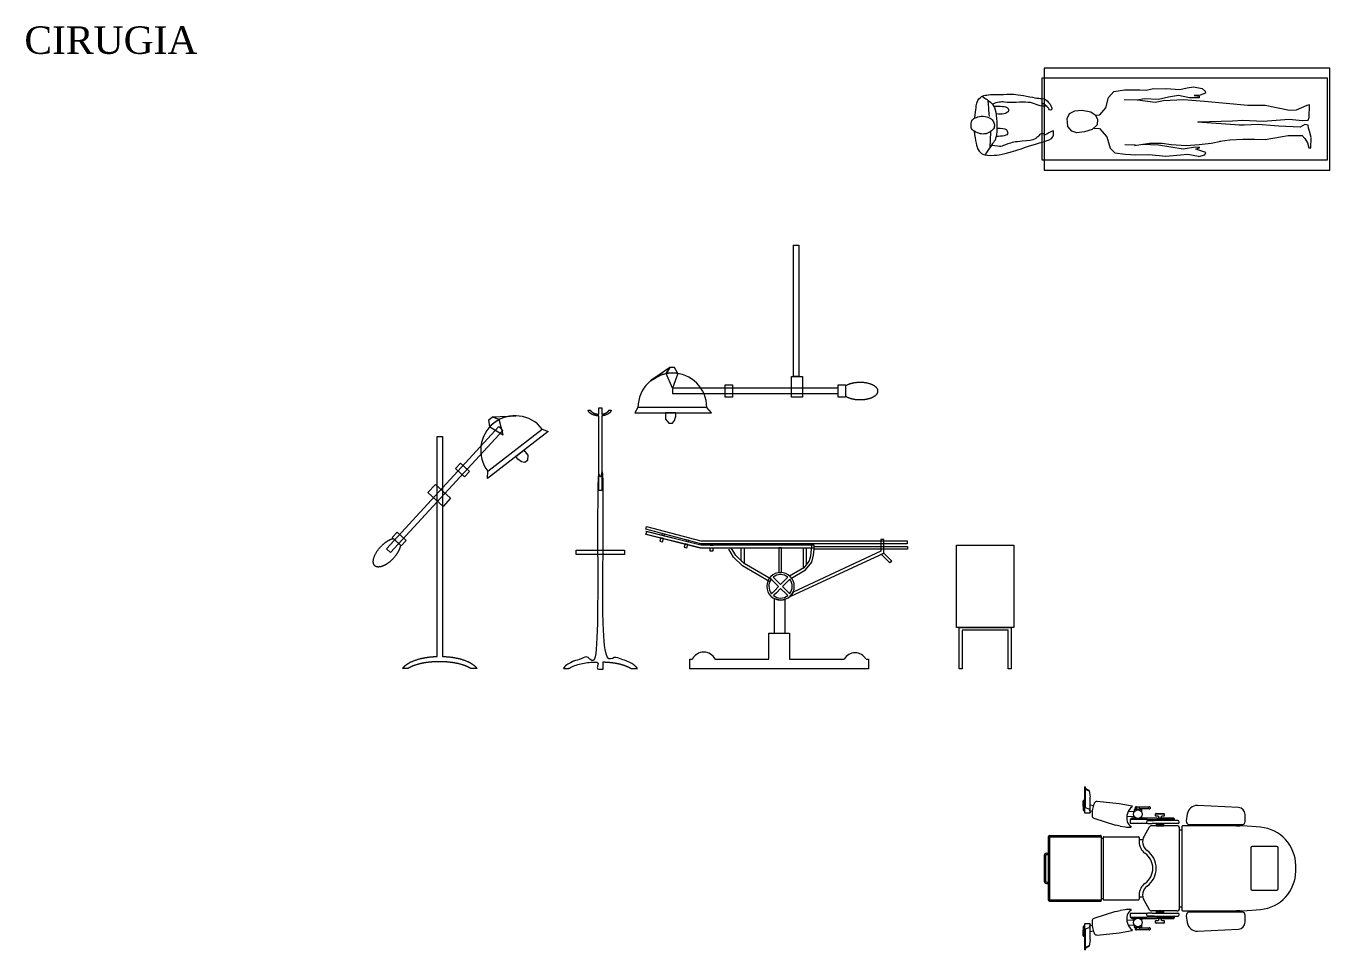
# Model space of a CAD drawing. Header units: metres. Extents: x 250.7 to 272.7, y -162.8 to -110.1.
# Drawn here: x 262.98 to 272.46, y -155.88 to -149.16 of the extents above; entities that cross this region are included whole.
import ezdxf

# ---------------------------------------------------------------- set-up
doc = ezdxf.new("R2010")
doc.units = ezdxf.units.M
doc.header["$MEASUREMENT"] = 0
doc.layers.add('A. muebles', color=152, linetype='Continuous', lineweight=15)

msp = doc.modelspace()

# ---------------------------------------------------------------- linework, layer by layer
at = {"layer": 'A. muebles'}
for p, q in [((271.8072, -149.8803), (271.499, -149.8576)), ((269.9946, -149.9313), (269.9896, -150.0413)), ((271.0481, -150.0253), (270.9711, -150.023)), ((268.5625, -151.0133), (268.5625, -150.7531)), ((268.5625, -150.7531), (268.5995, -150.7531)), ((268.5995, -150.7531), (268.5995, -151.0133)), ((268.5625, -151.7071), (268.5625, -151.0133)), ((268.5995, -151.0133), (268.5995, -151.7071)), ((267.6615, -151.6412), (267.5227, -151.7388)), ((267.5928, -151.6983), (267.6354, -151.6864)), ((267.6354, -151.6864), (267.6615, -151.6412)), ((267.6615, -151.6412), (267.6354, -151.6864)), ((267.6354, -151.6864), (267.6696, -151.6822)), ((267.6811, -151.7922), (267.6354, -151.6864)), ((267.6354, -151.6864), (267.6354, -151.6864)), ((267.6956, -151.6412), (267.6615, -151.6412)), ((267.6696, -151.6822), (267.7012, -151.6822)), ((267.6811, -151.6822), (267.6811, -151.6822)), ((267.7211, -151.6854), (267.6811, -151.7922)), ((267.7211, -151.6854), (267.6956, -151.6412)), ((267.7012, -151.6822), (267.7211, -151.6854)), ((267.5227, -151.7388), (267.5928, -151.6983)), ((268.0661, -151.7672), (268.1181, -151.7672)), ((268.0661, -151.8572), (268.0661, -151.7672)), ((268.1181, -151.7672), (268.1181, -151.8572)), ((268.5461, -151.7072), (268.6261, -151.7072)), ((268.5461, -151.8572), (268.5461, -151.7072)), ((268.5995, -151.7071), (268.5625, -151.7071)), ((268.6261, -151.7072), (268.6261, -151.8572)), ((268.8871, -151.7672), (268.9391, -151.7672)), ((268.8871, -151.8572), (268.8871, -151.7672)), ((268.9391, -151.7672), (268.9391, -151.8572)), ((268.8871, -151.7922), (267.6811, -151.7922)), ((267.6811, -151.7922), (267.6811, -151.8322)), ((267.6811, -151.8322), (268.8871, -151.8322)), ((268.1181, -151.8572), (268.0661, -151.8572)), ((268.6261, -151.8572), (268.5461, -151.8572)), ((268.8871, -151.8322), (268.8871, -151.7922)), ((268.9391, -151.8572), (268.8871, -151.8572)), ((267.4311, -151.9322), (267.408, -151.9722)), ((267.408, -151.9722), (267.9661, -151.9722)), ((267.9311, -151.9322), (267.4311, -151.9322)), ((267.6311, -151.9722), (267.6311, -152.0172)), ((267.7061, -151.9722), (267.6311, -151.9722)), ((267.7061, -151.9972), (267.7061, -151.9722)), ((267.9661, -151.9722), (267.9311, -151.9322)), ((266.347, -152.0227), (266.3739, -152.0017)), ((266.3541, -152.0732), (266.347, -152.0227)), ((266.3678, -152.0585), (266.3541, -152.0732)), ((266.3927, -152.039), (266.3678, -152.0585)), ((266.3739, -152.0017), (266.5434, -151.9934)), ((266.4223, -152.0214), (266.3739, -152.0017)), ((266.3739, -152.0017), (266.4223, -152.0214)), ((266.3837, -152.0461), (266.3837, -152.0461)), ((266.4223, -152.0214), (266.3927, -152.039)), ((266.4632, -152.0046), (266.4223, -152.0214)), ((266.4512, -152.1329), (266.4223, -152.0214)), ((266.4223, -152.0214), (266.4223, -152.0214)), ((266.5434, -151.9934), (266.4632, -152.0046)), ((267.6311, -152.0172), (267.6561, -152.0472)), ((267.6561, -152.0472), (267.6811, -152.0472)), ((267.6811, -152.0472), (267.6961, -152.0272)), ((267.6961, -152.0272), (267.7061, -151.9972)), ((265.6025, -152.9604), (266.4184, -152.0723)), ((266.4479, -152.0994), (265.632, -152.9875)), ((266.7773, -152.1071), (266.337, -152.45)), ((266.34, -152.3969), (266.7345, -152.0898)), ((266.3541, -152.0732), (266.4512, -152.1329)), ((266.4184, -152.0723), (266.4479, -152.0994)), ((266.7345, -152.0898), (266.7773, -152.1071)), ((266.5421, -152.2903), (266.6013, -152.2442)), ((266.6013, -152.2442), (266.6289, -152.2797)), ((266.1044, -152.3772), (266.1395, -152.3389)), ((266.1395, -152.3389), (266.2058, -152.3998)), ((266.5575, -152.31), (266.5421, -152.2903)), ((266.5838, -152.3275), (266.5575, -152.31)), ((266.6079, -152.3341), (266.5838, -152.3275)), ((266.6276, -152.3187), (266.6079, -152.3341)), ((266.6289, -152.2797), (266.6276, -152.3187)), ((266.1707, -152.4381), (266.1044, -152.3772)), ((266.2058, -152.3998), (266.1707, -152.4381)), ((266.337, -152.45), (266.34, -152.3969)), ((265.9037, -152.5513), (265.9578, -152.4924)), ((265.9578, -152.4924), (266.0683, -152.5939)), ((266.0142, -152.6528), (265.9037, -152.5513)), ((266.0683, -152.5939), (266.0142, -152.6528)), ((267.4887, -152.8188), (267.4939, -152.7995)), ((267.8889, -152.9248), (267.4887, -152.8188)), ((267.4939, -152.7995), (267.8889, -152.9041)), ((265.6437, -152.8787), (265.6788, -152.8404)), ((265.7099, -152.9396), (265.6437, -152.8787)), ((265.6788, -152.8404), (265.7451, -152.9013)), ((265.7451, -152.9013), (265.7099, -152.9396)), ((267.8841, -152.9535), (267.4839, -152.8535)), ((267.8889, -152.9341), (267.4887, -152.8341)), ((267.8889, -152.9341), (267.4887, -152.8341)), ((267.5975, -152.8819), (267.591, -152.9061)), ((267.591, -152.9061), (267.6103, -152.9113)), ((267.6168, -152.8871), (267.5975, -152.8819)), ((267.6103, -152.9113), (267.6168, -152.8871)), ((267.8889, -152.9041), (269.3887, -152.9041)), ((267.8891, -152.9241), (267.8889, -152.9248)), ((269.3887, -152.9241), (267.8891, -152.9241)), ((269.2175, -152.8931), (269.1975, -152.8931)), ((269.1975, -152.8931), (269.1975, -152.9791)), ((269.2175, -152.9919), (269.2175, -152.8931)), ((269.3887, -152.9041), (269.3887, -152.9241)), ((265.632, -152.9875), (265.6025, -152.9604)), ((267.7738, -152.9258), (267.7673, -152.95)), ((267.7673, -152.95), (267.7866, -152.9552)), ((267.7931, -152.931), (267.7738, -152.9258)), ((267.7866, -152.9552), (267.7931, -152.931)), ((267.9555, -152.9541), (267.9755, -152.9541)), ((267.9555, -152.9791), (267.9555, -152.9541)), ((267.9755, -152.9791), (267.9555, -152.9791)), ((267.9755, -152.9541), (267.9755, -152.9791)), ((268.1265, -153.0217), (268.0906, -152.9648)), ((268.1422, -153.0091), (268.1075, -152.9541)), ((268.2022, -153.0691), (268.1422, -153.0091)), ((268.1822, -153.0491), (268.1822, -152.9541)), ((268.1822, -152.9541), (268.2022, -152.9541)), ((268.2022, -152.9541), (268.2022, -153.0691)), ((268.4755, -152.9541), (268.4555, -152.9541)), ((268.4555, -152.9541), (268.4555, -153.1348)), ((268.4755, -153.1344), (268.4755, -152.9541)), ((268.5425, -153.3051), (269.2175, -152.9919)), ((269.1975, -152.9791), (268.5585, -153.2756)), ((268.6342, -153.0563), (268.6342, -152.9541)), ((268.6342, -152.9541), (268.6542, -152.9541)), ((268.6542, -152.9541), (268.6542, -153.0772)), ((268.6846, -153.0139), (268.6766, -153.0492)), ((268.6894, -152.9641), (268.6846, -153.0139)), ((268.6924, -152.9341), (268.6894, -152.9641)), ((268.7125, -152.9341), (268.6924, -152.9341)), ((268.6955, -153.0576), (268.7064, -153.0081)), ((268.7064, -153.0081), (268.7125, -152.9641)), ((268.7125, -152.9641), (268.7125, -152.9341)), ((268.7125, -152.9641), (268.7125, -152.9341)), ((268.7125, -152.9441), (269.3125, -152.9441)), ((268.7125, -152.9641), (268.7125, -152.9441)), ((269.3125, -152.9641), (268.7125, -152.9641)), ((269.1982, -153.0009), (269.2175, -152.9919)), ((269.2616, -153.0643), (269.1982, -153.0009)), ((269.2175, -152.9919), (269.2757, -153.0502)), ((269.3125, -152.9441), (269.3757, -152.9441)), ((269.3757, -152.9641), (269.3125, -152.9641)), ((269.3757, -152.9441), (269.3907, -152.9441)), ((269.3907, -152.9641), (269.3757, -152.9641)), ((269.3907, -152.9441), (269.3907, -152.9641)), ((269.7475, -152.9341), (270.1637, -152.9341)), ((269.7475, -153.5341), (269.7475, -152.9341)), ((270.1637, -152.9341), (270.1637, -153.5341)), ((268.1899, -153.0851), (268.1265, -153.0217)), ((268.2022, -153.0691), (268.1822, -153.0491)), ((268.3895, -153.2004), (268.1899, -153.0851)), ((268.3995, -153.1831), (268.2022, -153.0691)), ((268.6362, -153.0998), (268.5336, -153.1591)), ((268.6342, -153.1009), (268.6342, -153.0563)), ((268.6362, -153.0998), (268.6342, -153.1009)), ((268.6766, -153.0492), (268.6362, -153.0998)), ((268.6542, -153.0772), (268.6362, -153.0998)), ((268.6495, -153.1152), (268.6955, -153.0576)), ((269.2757, -153.0502), (269.2616, -153.0643)), ((268.4538, -153.236), (268.3995, -153.1831)), ((268.3995, -153.1831), (268.3995, -153.1831)), ((268.4133, -153.1686), (268.4679, -153.2219)), ((268.4555, -153.1348), (268.4755, -153.1344)), ((268.4675, -153.1491), (268.4675, -153.1491)), ((268.4679, -153.2219), (268.5214, -153.1684)), ((268.5353, -153.1828), (268.4822, -153.2359)), ((268.5214, -153.1684), (268.5214, -153.1684)), ((268.5475, -153.1741), (268.6495, -153.1152)), ((268.3825, -153.2341), (268.3825, -153.2341)), ((268.4017, -153.2879), (268.4235, -153.2661)), ((268.4193, -153.2988), (268.4162, -153.3019)), ((268.4162, -153.3019), (268.4162, -153.3019)), ((268.4377, -153.2804), (268.4193, -153.2988)), ((268.4235, -153.2661), (268.4236, -153.2662)), ((268.4236, -153.2662), (268.4538, -153.236)), ((268.4681, -153.25), (268.4377, -153.2804)), ((268.5111, -153.2921), (268.4681, -153.25)), ((268.4822, -153.2359), (268.5193, -153.2721)), ((268.52, -153.301), (268.5111, -153.2921)), ((268.5193, -153.2721), (268.5314, -153.2839)), ((268.5314, -153.2839), (268.5312, -153.284)), ((268.5312, -153.284), (268.5341, -153.2869)), ((268.5341, -153.2869), (268.5341, -153.2869)), ((268.5505, -153.2903), (268.5425, -153.3051)), ((268.5585, -153.2756), (268.5505, -153.2903)), ((268.5525, -153.2341), (268.5525, -153.2341)), ((268.5675, -153.2341), (268.5675, -153.2341)), ((268.4455, -153.3301), (268.4218, -153.3261)), ((268.4218, -153.3261), (268.4218, -153.5741)), ((268.4555, -153.3331), (268.4455, -153.3301)), ((268.4675, -153.3341), (268.4555, -153.3331)), ((268.4675, -153.3191), (268.4675, -153.3191)), ((268.4875, -153.3321), (268.4675, -153.3341)), ((268.5018, -153.328), (268.4875, -153.3321)), ((268.5018, -153.5741), (268.5018, -153.328)), ((268.3825, -153.7641), (268.3825, -153.5741)), ((268.3825, -153.5741), (268.5325, -153.5741)), ((268.4218, -153.5741), (268.5018, -153.5741)), ((268.5325, -153.5741), (268.5325, -153.7641)), ((270.1637, -153.5341), (269.7475, -153.5341)), ((269.7673, -153.8341), (269.7673, -153.5341)), ((269.7673, -153.5341), (269.9555, -153.5341)), ((269.9555, -153.5541), (269.7873, -153.5541)), ((269.7873, -153.5541), (269.7873, -153.8341)), ((269.9555, -153.5341), (270.1436, -153.5341)), ((270.1236, -153.5541), (269.9555, -153.5541)), ((270.1236, -153.8341), (270.1236, -153.5541)), ((270.1436, -153.5341), (270.1436, -153.8341)), ((267.8075, -153.8341), (267.8075, -153.7641)), ((267.8075, -153.7641), (267.8267, -153.7641)), ((267.8267, -153.7641), (267.8267, -153.7641)), ((267.9089, -153.7127), (267.9089, -153.7127)), ((267.9911, -153.7641), (268.3825, -153.7641)), ((268.5325, -153.7641), (268.9299, -153.7641)), ((268.9299, -153.7641), (268.9299, -153.7641)), ((269.0094, -153.7177), (269.0094, -153.7177)), ((269.089, -153.7641), (269.1075, -153.7641)), ((269.1075, -153.7641), (269.1075, -153.8341)), ((267.8225, -153.8341), (267.8075, -153.8341)), ((267.9953, -153.8341), (267.8225, -153.8341)), ((268.9215, -153.8341), (267.9953, -153.8341)), ((269.0974, -153.8341), (268.9215, -153.8341)), ((269.1075, -153.8341), (269.0974, -153.8341)), ((269.7873, -153.8341), (269.7673, -153.8341)), ((270.1436, -153.8341), (270.1236, -153.8341)), ((270.6766, -154.692), (270.6766, -154.8831)), ((270.6766, -154.692), (270.6846, -154.692)), ((270.6846, -154.7041), (270.6846, -154.692)), ((270.6846, -154.8465), (270.6846, -154.7041)), ((270.7126, -154.7191), (270.6846, -154.7041)), ((270.6846, -154.7091), (270.7132, -154.7232)), ((270.7126, -154.7191), (270.7196, -154.7677)), ((270.6676, -154.8121), (270.6676, -154.7953)), ((270.6676, -154.8121), (270.6676, -154.8152)), ((270.6676, -154.8361), (270.6676, -154.8152)), ((270.6766, -154.7923), (270.6706, -154.7923)), ((270.6766, -154.8121), (270.6766, -154.7923)), ((270.6766, -154.8121), (270.6766, -154.8165)), ((270.6766, -154.8361), (270.6766, -154.8165)), ((270.7196, -154.8831), (270.7196, -154.7677)), ((270.9303, -154.8173), (270.7691, -154.8003)), ((271.0236, -154.8337), (270.9303, -154.8173)), ((270.6676, -154.8361), (270.6676, -154.8366)), ((270.6676, -154.8366), (270.6676, -154.8415)), ((270.6676, -154.8415), (270.6676, -154.8421)), ((270.6676, -154.8421), (270.6676, -154.8581)), ((270.6676, -154.8581), (270.6676, -154.859)), ((270.6676, -154.859), (270.6676, -154.8631)), ((270.6766, -154.8661), (270.6706, -154.8661)), ((270.6766, -154.8366), (270.6766, -154.8361)), ((270.6766, -154.8391), (270.6766, -154.8366)), ((270.6766, -154.8415), (270.6766, -154.8391)), ((270.6766, -154.8421), (270.6766, -154.8415)), ((270.6766, -154.8421), (270.6766, -154.8497)), ((270.6766, -154.8497), (270.6766, -154.8661)), ((270.6766, -154.8831), (270.7196, -154.8831)), ((270.6768, -154.8381), (270.6768, -154.8382)), ((270.7126, -154.8543), (270.6846, -154.8465)), ((270.7126, -154.8543), (270.7196, -154.8794)), ((270.7196, -154.8243), (270.7426, -154.8284)), ((270.7334, -154.8714), (270.7196, -154.869)), ((270.9856, -154.9083), (270.9862, -154.9084)), ((271.0385, -154.9112), (270.9862, -154.9084)), ((271.0385, -154.8721), (270.9951, -154.8745)), ((271.0241, -154.8366), (271.0239, -154.8366)), ((271.0259, -154.837), (271.0241, -154.8366)), ((271.0249, -154.835), (271.0242, -154.8341)), ((271.0258, -154.8362), (271.0249, -154.835)), ((271.0565, -154.8582), (271.0385, -154.8582)), ((271.0385, -154.8582), (271.0385, -154.8721)), ((271.0419, -154.8719), (271.0385, -154.8721)), ((271.0385, -154.9112), (271.0385, -154.9117)), ((271.0419, -154.9114), (271.0385, -154.9112)), ((271.0385, -154.9117), (271.0421, -154.9117)), ((271.0385, -154.9127), (271.0385, -154.9132)), ((271.0385, -154.9132), (271.0385, -154.9147)), ((271.0385, -154.9132), (271.0434, -154.9132)), ((271.0421, -154.9117), (271.0395, -154.9117)), ((271.0485, -154.8502), (271.0485, -154.8412)), ((271.0515, -154.8382), (271.0535, -154.8382)), ((271.0535, -154.8532), (271.0515, -154.8532)), ((271.0565, -154.8377), (271.0765, -154.8377)), ((271.0565, -154.8577), (271.0565, -154.8377)), ((271.0565, -154.8412), (271.0565, -154.8502)), ((271.0765, -154.8577), (271.0565, -154.8577)), ((271.0565, -154.8577), (271.0565, -154.8582)), ((271.0765, -154.8577), (271.0565, -154.8577)), ((271.0765, -154.8582), (271.0565, -154.8582)), ((271.0614, -154.8577), (271.0614, -154.8582)), ((271.0715, -154.8577), (271.0715, -154.8582)), ((271.0765, -154.8377), (271.0765, -154.8577)), ((271.1465, -154.8407), (271.0765, -154.8407)), ((271.0765, -154.8507), (271.1465, -154.8507)), ((271.0765, -154.8582), (271.0765, -154.8577)), ((271.0945, -154.8582), (271.0765, -154.8582)), ((271.0935, -154.9117), (271.0895, -154.9117)), ((271.0895, -154.9132), (271.0945, -154.9132)), ((271.0908, -154.9117), (271.0945, -154.9117)), ((271.0945, -154.8772), (271.0945, -154.8582)), ((271.0945, -154.9117), (271.0945, -154.9061)), ((271.0945, -154.9147), (271.0945, -154.9127)), ((271.1465, -154.8507), (271.1465, -154.8407)), ((271.1465, -154.8502), (271.1465, -154.8412)), ((271.1495, -154.8382), (271.1515, -154.8382)), ((271.1515, -154.8532), (271.1495, -154.8532)), ((271.1545, -154.8412), (271.1545, -154.8502)), ((271.195, -154.904), (271.195, -154.89)), ((271.195, -154.904), (271.197, -154.906)), ((271.197, -154.888), (271.256, -154.888)), ((271.2135, -154.906), (271.197, -154.906)), ((271.199, -154.886), (271.254, -154.886)), ((271.2135, -154.906), (271.215, -154.906)), ((271.215, -154.906), (271.215, -154.9207)), ((271.238, -154.9207), (271.238, -154.906)), ((271.238, -154.906), (271.2395, -154.906)), ((271.256, -154.906), (271.2395, -154.906)), ((271.258, -154.904), (271.256, -154.906)), ((271.258, -154.89), (271.258, -154.904)), ((271.4248, -154.8906), (271.4177, -154.9405)), ((271.7966, -154.8433), (271.4996, -154.8288)), ((271.8461, -154.9457), (271.8461, -154.8952)), ((270.7466, -154.921), (270.903, -154.9721)), ((270.9374, -154.9782), (270.903, -154.9721)), ((270.9374, -154.9782), (270.973, -154.9845)), ((271.0108, -154.9334), (271.0108, -154.9567)), ((271.1338, -154.9307), (271.0113, -154.9307)), ((271.0118, -154.9577), (271.0718, -154.9577)), ((271.0252, -154.9214), (271.0131, -154.9292)), ((271.0175, -154.9827), (271.0163, -154.9849)), ((271.0542, -154.9207), (271.0279, -154.9207)), ((271.036, -154.9162), (271.036, -154.9207)), ((271.0375, -154.9157), (271.0365, -154.9157)), ((271.0461, -154.9157), (271.0375, -154.9157)), ((271.0718, -154.9577), (271.1323, -154.9577)), ((271.2035, -154.9207), (271.0788, -154.9207)), ((271.0955, -154.9157), (271.0869, -154.9157)), ((271.0955, -154.9157), (271.0965, -154.9157)), ((271.097, -154.9162), (271.097, -154.9207)), ((271.1487, -154.9857), (271.1108, -155.0512)), ((271.1338, -154.9307), (271.1552, -154.9307)), ((271.1387, -154.9377), (271.1855, -154.9377)), ((271.1387, -154.9597), (271.1485, -154.9597)), ((271.1485, -154.9597), (271.1565, -154.9597)), ((271.1552, -154.9307), (271.2265, -154.9307)), ((271.1565, -154.9597), (271.1688, -154.9597)), ((271.3495, -154.9757), (271.166, -154.9757)), ((271.1688, -154.9597), (271.1698, -154.9597)), ((271.1845, -154.9597), (271.1698, -154.9597)), ((271.1845, -154.9597), (271.1855, -154.9597)), ((271.2172, -154.9377), (271.1855, -154.9377)), ((271.2172, -154.9597), (271.1855, -154.9597)), ((271.1985, -154.9597), (271.1985, -154.9642)), ((271.199, -154.9667), (271.199, -154.9757)), ((271.2265, -154.9667), (271.199, -154.9667)), ((271.199, -154.9757), (271.2265, -154.9757)), ((271.2005, -154.9662), (271.2505, -154.9662)), ((271.2025, -154.9662), (271.2525, -154.9662)), ((271.2035, -154.9207), (271.2265, -154.9207)), ((271.215, -154.9207), (271.238, -154.9207)), ((271.2165, -154.9207), (271.2165, -154.921)), ((271.2165, -154.921), (271.2365, -154.921)), ((271.2265, -154.9377), (271.2172, -154.9377)), ((271.2265, -154.9597), (271.2172, -154.9597)), ((271.2742, -154.9207), (271.2265, -154.9207)), ((271.2545, -154.9307), (271.2265, -154.9307)), ((271.3356, -154.9377), (271.2265, -154.9377)), ((271.3356, -154.9597), (271.2265, -154.9597)), ((271.254, -154.9667), (271.2265, -154.9667)), ((271.2265, -154.9757), (271.254, -154.9757)), ((271.2365, -154.921), (271.2365, -154.9207)), ((271.254, -154.9757), (271.254, -154.9667)), ((271.3324, -154.9307), (271.2545, -154.9307)), ((271.2545, -154.9642), (271.2545, -154.9597)), ((271.3251, -154.9207), (271.2742, -154.9207)), ((271.3285, -154.9207), (271.3251, -154.9207)), ((271.3297, -154.9238), (271.3285, -154.9207)), ((271.3321, -154.9298), (271.3297, -154.9238)), ((271.3325, -154.9307), (271.3321, -154.9298)), ((271.3325, -154.9316), (271.3325, -154.9307)), ((271.3325, -154.9377), (271.3325, -154.9316)), ((271.3558, -154.9377), (271.3356, -154.9377)), ((271.3558, -154.9597), (271.3356, -154.9597)), ((271.3695, -155.5757), (271.3695, -154.9957)), ((271.3695, -155.0057), (271.3845, -155.0057)), ((271.3845, -154.9857), (271.3845, -155.2857)), ((271.742, -154.9757), (271.3945, -154.9757)), ((271.4395, -154.9657), (271.8261, -154.9657)), ((271.783, -154.9757), (271.737, -154.9757)), ((271.783, -154.9757), (271.807, -154.9757)), ((271.8285, -154.9757), (271.807, -154.9757)), ((271.9573, -154.9867), (271.8285, -154.9757)), ((270.4145, -155.0557), (270.4145, -155.5157)), ((270.4245, -155.0457), (270.7945, -155.0457)), ((270.4245, -155.0607), (270.4245, -155.5107)), ((270.4295, -155.0557), (270.7995, -155.0557)), ((270.7995, -155.0507), (270.7995, -155.5207)), ((270.7995, -155.0657), (270.8145, -155.0657)), ((270.8145, -155.0607), (270.8145, -155.5107)), ((270.8195, -155.0557), (271.0701, -155.0557)), ((271.0751, -155.0607), (271.0751, -155.0938)), ((271.0751, -155.0757), (271.1016, -155.0757)), ((270.3845, -155.1927), (270.3845, -155.3787)), ((270.3945, -155.1957), (270.3945, -155.3757)), ((270.4015, -155.1757), (270.4145, -155.1757)), ((270.4045, -155.1857), (270.4145, -155.1857)), ((271.8868, -155.1357), (271.8868, -155.4357)), ((272.0768, -155.1257), (271.8968, -155.1257)), ((272.0868, -155.4357), (272.0868, -155.1357)), ((271.3845, -155.2857), (271.3845, -155.5857)), ((272.2135, -155.2857), (272.2135, -155.2657)), ((272.2135, -155.3057), (272.2135, -155.2857)), ((270.4045, -155.3857), (270.4145, -155.3857)), ((270.4015, -155.3957), (270.4145, -155.3957)), ((271.0751, -155.4775), (271.0751, -155.5107)), ((271.8968, -155.4457), (272.0768, -155.4457)), ((270.4245, -155.5257), (270.7945, -155.5257)), ((270.4295, -155.5157), (270.7995, -155.5157)), ((270.7995, -155.5057), (270.8145, -155.5057)), ((270.8195, -155.5157), (271.0701, -155.5157)), ((271.1016, -155.4957), (271.0751, -155.4957)), ((271.1108, -155.5201), (271.1487, -155.5857)), ((271.3695, -155.5657), (271.3845, -155.5657)), ((270.903, -155.5992), (270.7466, -155.6503)), ((270.903, -155.5992), (270.9374, -155.5931)), ((270.973, -155.5868), (270.9374, -155.5931)), ((270.9862, -155.6629), (270.9856, -155.663)), ((270.9862, -155.6629), (271.0385, -155.6601)), ((271.0108, -155.6147), (271.0108, -155.6379)), ((271.0113, -155.6407), (271.1338, -155.6407)), ((271.0718, -155.6137), (271.0118, -155.6137)), ((271.0131, -155.6421), (271.0252, -155.6499)), ((271.0163, -155.5864), (271.0175, -155.5886)), ((271.0279, -155.6507), (271.0542, -155.6507)), ((271.036, -155.6507), (271.036, -155.6552)), ((271.0365, -155.6557), (271.0375, -155.6557)), ((271.0375, -155.6557), (271.0461, -155.6557)), ((271.0385, -155.6567), (271.0385, -155.6582)), ((271.0434, -155.6582), (271.0385, -155.6582)), ((271.0385, -155.6582), (271.0385, -155.6587)), ((271.0385, -155.6597), (271.0385, -155.6601)), ((271.0421, -155.6597), (271.0385, -155.6597)), ((271.0385, -155.6601), (271.0419, -155.6599)), ((271.0395, -155.6597), (271.0421, -155.6597)), ((271.1323, -155.6137), (271.0718, -155.6137)), ((271.0788, -155.6507), (271.2035, -155.6507)), ((271.0869, -155.6557), (271.0955, -155.6557)), ((271.0945, -155.6582), (271.0895, -155.6582)), ((271.0895, -155.6597), (271.0935, -155.6597)), ((271.0945, -155.6597), (271.0908, -155.6597)), ((271.0945, -155.6587), (271.0945, -155.6567)), ((271.0945, -155.6652), (271.0945, -155.6597)), ((271.0965, -155.6557), (271.0955, -155.6557)), ((271.097, -155.6507), (271.097, -155.6552)), ((271.1552, -155.6407), (271.1338, -155.6407)), ((271.1485, -155.6117), (271.1387, -155.6117)), ((271.1855, -155.6337), (271.1387, -155.6337)), ((271.1565, -155.6117), (271.1485, -155.6117)), ((271.2265, -155.6407), (271.1552, -155.6407)), ((271.1688, -155.6117), (271.1565, -155.6117)), ((271.3495, -155.5957), (271.166, -155.5957)), ((271.1698, -155.6117), (271.1688, -155.6117)), ((271.1698, -155.6117), (271.1845, -155.6117)), ((271.1855, -155.6117), (271.1845, -155.6117)), ((271.1855, -155.6117), (271.2172, -155.6117)), ((271.1855, -155.6337), (271.2172, -155.6337)), ((271.197, -155.6654), (271.195, -155.6674)), ((271.195, -155.6814), (271.195, -155.6674)), ((271.197, -155.6654), (271.2135, -155.6654)), ((271.1985, -155.6072), (271.1985, -155.6117)), ((271.2265, -155.5957), (271.199, -155.5957)), ((271.199, -155.5957), (271.199, -155.6047)), ((271.199, -155.6047), (271.2265, -155.6047)), ((271.2505, -155.6052), (271.2005, -155.6052)), ((271.2525, -155.6052), (271.2025, -155.6052)), ((271.2265, -155.6507), (271.2035, -155.6507)), ((271.215, -155.6654), (271.2135, -155.6654)), ((271.238, -155.6507), (271.215, -155.6507)), ((271.215, -155.6507), (271.215, -155.6654)), ((271.2365, -155.6504), (271.2165, -155.6504)), ((271.2165, -155.6504), (271.2165, -155.6507)), ((271.2172, -155.6117), (271.2265, -155.6117)), ((271.2172, -155.6337), (271.2265, -155.6337)), ((271.254, -155.5957), (271.2265, -155.5957)), ((271.2265, -155.6047), (271.254, -155.6047)), ((271.2265, -155.6117), (271.3356, -155.6117)), ((271.2265, -155.6337), (271.3356, -155.6337)), ((271.2265, -155.6407), (271.2545, -155.6407)), ((271.2265, -155.6507), (271.2742, -155.6507)), ((271.2365, -155.6507), (271.2365, -155.6504)), ((271.238, -155.6654), (271.238, -155.6507)), ((271.2395, -155.6654), (271.238, -155.6654)), ((271.2395, -155.6654), (271.256, -155.6654)), ((271.254, -155.6047), (271.254, -155.5957)), ((271.2545, -155.6117), (271.2545, -155.6072)), ((271.2545, -155.6407), (271.3324, -155.6407)), ((271.256, -155.6654), (271.258, -155.6674)), ((271.258, -155.6674), (271.258, -155.6814)), ((271.2742, -155.6507), (271.3251, -155.6507)), ((271.3251, -155.6507), (271.3285, -155.6507)), ((271.3285, -155.6507), (271.3297, -155.6475)), ((271.3297, -155.6475), (271.3321, -155.6416)), ((271.3321, -155.6416), (271.3325, -155.6407)), ((271.3325, -155.6397), (271.3325, -155.6337)), ((271.3325, -155.6407), (271.3325, -155.6397)), ((271.3356, -155.6117), (271.3558, -155.6117)), ((271.3356, -155.6337), (271.3558, -155.6337)), ((271.3945, -155.5957), (271.742, -155.5957)), ((271.4177, -155.6308), (271.4248, -155.6807)), ((271.8261, -155.6057), (271.4395, -155.6057)), ((271.737, -155.5957), (271.783, -155.5957)), ((271.807, -155.5957), (271.783, -155.5957)), ((271.807, -155.5957), (271.8285, -155.5957)), ((271.8285, -155.5957), (271.9573, -155.5846)), ((271.8461, -155.6761), (271.8461, -155.6257)), ((270.6676, -155.7082), (270.6676, -155.7123)), ((270.6676, -155.7123), (270.6676, -155.7132)), ((270.6676, -155.7132), (270.6676, -155.7292)), ((270.6676, -155.7292), (270.6676, -155.7298)), ((270.6676, -155.7298), (270.6676, -155.7347)), ((270.6676, -155.7347), (270.6676, -155.7352)), ((270.6676, -155.7562), (270.6676, -155.7352)), ((270.6676, -155.7562), (270.6676, -155.7592)), ((270.6676, -155.776), (270.6676, -155.7592)), ((270.6706, -155.7052), (270.6766, -155.7052)), ((270.6766, -155.6882), (270.6766, -155.8793)), ((270.7196, -155.6882), (270.6766, -155.6882)), ((270.6766, -155.7052), (270.6766, -155.7216)), ((270.6766, -155.7216), (270.6766, -155.7292)), ((270.6766, -155.7298), (270.6766, -155.7292)), ((270.6766, -155.7322), (270.6766, -155.7298)), ((270.6766, -155.7347), (270.6766, -155.7322)), ((270.6766, -155.7352), (270.6766, -155.7347)), ((270.6766, -155.7548), (270.6766, -155.7352)), ((270.6766, -155.7548), (270.6766, -155.7592)), ((270.6766, -155.779), (270.6766, -155.7592)), ((270.6768, -155.7331), (270.6768, -155.7332)), ((270.6846, -155.7248), (270.7126, -155.717)), ((270.6846, -155.8672), (270.6846, -155.7248)), ((270.7196, -155.6919), (270.7126, -155.717)), ((270.7196, -155.8036), (270.7196, -155.6882)), ((270.7196, -155.7023), (270.7334, -155.6999)), ((270.7426, -155.7429), (270.7196, -155.747)), ((270.7691, -155.771), (270.9303, -155.754)), ((270.9303, -155.754), (271.0236, -155.7376)), ((270.9951, -155.6968), (271.0385, -155.6992)), ((271.0239, -155.7347), (271.0241, -155.7347)), ((271.0241, -155.7347), (271.0259, -155.7343)), ((271.0242, -155.7372), (271.0249, -155.7363)), ((271.0249, -155.7363), (271.0258, -155.7351)), ((271.0385, -155.6992), (271.0419, -155.6994)), ((271.0385, -155.6992), (271.0385, -155.7132)), ((271.0385, -155.7132), (271.0565, -155.7132)), ((271.0485, -155.7302), (271.0485, -155.7212)), ((271.0515, -155.7182), (271.0535, -155.7182)), ((271.0535, -155.7332), (271.0515, -155.7332)), ((271.0565, -155.7132), (271.0765, -155.7132)), ((271.0565, -155.7132), (271.0565, -155.7137)), ((271.0565, -155.7137), (271.0765, -155.7137)), ((271.0565, -155.7337), (271.0565, -155.7137)), ((271.0565, -155.7137), (271.0765, -155.7137)), ((271.0565, -155.7212), (271.0565, -155.7302)), ((271.0765, -155.7337), (271.0565, -155.7337)), ((271.0614, -155.7132), (271.0614, -155.7137)), ((271.0715, -155.7132), (271.0715, -155.7137)), ((271.0765, -155.7137), (271.0765, -155.7132)), ((271.0765, -155.7132), (271.0945, -155.7132)), ((271.0765, -155.7137), (271.0765, -155.7337)), ((271.1465, -155.7207), (271.0765, -155.7207)), ((271.0765, -155.7307), (271.1465, -155.7307)), ((271.0945, -155.7132), (271.0945, -155.6941)), ((271.1465, -155.7307), (271.1465, -155.7207)), ((271.1465, -155.7302), (271.1465, -155.7212)), ((271.1495, -155.7182), (271.1515, -155.7182)), ((271.1515, -155.7332), (271.1495, -155.7332)), ((271.1545, -155.7212), (271.1545, -155.7302)), ((271.256, -155.6834), (271.197, -155.6834)), ((271.254, -155.6854), (271.199, -155.6854)), ((271.4996, -155.7425), (271.7966, -155.7281)), ((270.6706, -155.779), (270.6766, -155.779)), ((270.7132, -155.8481), (270.6846, -155.8622)), ((270.6846, -155.8672), (270.7126, -155.8522)), ((270.7196, -155.8036), (270.7126, -155.8522)), ((270.6846, -155.8793), (270.6766, -155.8793)), ((270.6846, -155.8793), (270.6846, -155.8672))]:
    msp.add_line(p, q, dxfattribs=at)
for points in [[(270.3851, -150.2069), (272.4623, -150.2069), (272.4623, -149.4643), (270.3851, -149.4643)], [(270.3671, -150.1326), (272.4443, -150.1327), (272.4443, -149.5386), (270.3671, -149.5386)], [(270.7717, -149.8349), (270.7694, -149.878), (270.7331, -149.912), (270.6788, -149.9278), (270.6221, -149.9346), (270.5859, -149.9233), (270.5564, -149.8893), (270.5519, -149.8304), (270.5677, -149.7942), (270.6085, -149.776), (270.6606, -149.7692), (270.7241, -149.7828), (270.7558, -149.8032)], [(267.8822, -152.9541), (268.7125, -152.9541), (268.7125, -152.9341), (267.8889, -152.9341), (267.4936, -152.8353), (267.4887, -152.8547), (267.8822, -152.9531)], [(267.6035, -152.8628), (267.6215, -152.8673), (267.6246, -152.8549), (267.6066, -152.8504)], [(267.7795, -152.9068), (267.7975, -152.9113), (267.8, -152.9014), (267.782, -152.8969)], [(267.9565, -152.9341), (267.9765, -152.9341), (267.9765, -152.9241), (267.9565, -152.9241)], [(266.9825, -152.9717), (267.3325, -152.9717), (267.3325, -153.0017), (266.9825, -153.0017)]]:
    msp.add_lwpolyline(points, close=True, dxfattribs=at)
for points in [[(271.2724, -149.6129), (271.3699, -149.6197), (271.4243, -149.6083), (271.4696, -149.6015), (271.533, -149.6129), (271.5557, -149.631), (271.558, -149.6469), (271.5194, -149.6605), (271.4741, -149.6627), (271.5126, -149.6695), (271.5126, -149.6809), (271.4401, -149.6809), (271.3608, -149.6627), (271.2883, -149.6763), (271.2158, -149.6922), (271.1116, -149.6876), (271.0617, -149.6967), (270.9665, -149.6944)], [(270.7626, -149.8077), (270.7898, -149.8032), (270.8328, -149.7534), (270.8532, -149.6786), (270.8918, -149.6355), (270.9688, -149.6219), (271.0005, -149.6219), (271.0798, -149.6219), (271.1274, -149.6242), (271.1795, -149.6129), (271.2702, -149.6151)], [(271.5036, -149.8553), (271.7528, -149.8485), (271.8299, -149.844), (271.9772, -149.8508), (272.1653, -149.8349), (272.2627, -149.8463), (272.3035, -149.844), (272.3125, -149.8236), (272.3148, -149.7307), (272.2944, -149.7375), (272.2174, -149.7692), (272.1675, -149.7715), (271.9908, -149.7352), (271.8661, -149.7352), (271.5512, -149.708), (271.3971, -149.6944), (271.2521, -149.7035), (271.1909, -149.7148), (271.064, -149.6967)], [(272.0588, -149.8848), (271.9409, -149.8735), (271.8389, -149.8803), (271.8027, -149.8803)], [(272.3261, -149.9686), (272.3148, -149.9233), (272.3057, -149.9007), (272.3035, -149.8803), (272.2808, -149.8735), (272.2468, -149.8939), (272.0905, -149.8871), (272.0588, -149.8848)], [(270.749, -149.9007), (270.7875, -149.9029), (270.8396, -149.9641), (270.8646, -150.0457), (270.8986, -150.0797), (270.9733, -150.091), (271.0504, -150.0955), (271.1456, -150.0933), (271.2702, -150.1046), (271.4288, -150.091), (271.5058, -150.1046)], [(271.6622, -149.9958), (271.7347, -149.9868), (271.8299, -149.9822), (271.916, -149.9822), (271.9908, -149.9845), (272.1585, -149.955), (272.2582, -149.955)], [(272.2582, -149.9528), (272.2808, -149.9754), (272.2989, -150.0072), (272.308, -150.0434), (272.3239, -150.0434), (272.3261, -149.9709)], [(271.0413, -150.0275), (271.1501, -150.0094), (271.243, -150.0094), (271.3087, -150.0208), (271.4175, -150.0275), (271.5104, -150.0208), (271.5988, -150.0094), (271.669, -149.9958)], [(271.5081, -150.1069), (271.5534, -150.0955), (271.5602, -150.0774), (271.4877, -150.0547), (271.5172, -150.0411), (271.4855, -150.0389), (271.3948, -150.0547), (271.2158, -150.0253), (271.1002, -150.0208)]]:
    msp.add_lwpolyline(points, dxfattribs=at)
for centre in [(271.0665, -154.8917), (271.0665, -155.6797)]:
    msp.add_circle(centre, 0.0315, dxfattribs=at)
for centre, radius, start, end in [((267.6811, -151.9322), 0.25, 0, 180), ((267.6811, -151.9325), 0.2503, 90, 100.51104), ((267.6811, -151.9327), 0.2505, 80.80415, 89.99795), ((266.5373, -152.2434), 0.25, 37.90634, 217.90634), ((266.5377, -152.2438), 0.2506, 127.92238, 137.11253), ((266.5375, -152.2438), 0.2505, 117.38875, 127.89099), ((268.4675, -153.2341), 0.1, 90, 180), ((268.4674, -153.2341), 0.085, 143.06548, 180.00403), ((268.4675, -153.2341), 0.085, 90, 129.55952), ((268.4675, -153.2341), 0.1, 0, 90), ((268.4675, -153.2341), 0.085, 50.6191, 90.00459), ((268.4675, -153.2341), 0.085, 0, 37.11771), ((268.4675, -153.2341), 0.1, 180, 270), ((268.4675, -153.2341), 0.085, 180, 219.28066), ((268.4675, -153.2341), 0.085, 232.8892, 269.99983), ((268.4675, -153.2341), 0.1, 270, 0), ((268.4675, -153.2341), 0.085, 270, 308.15475), ((268.4675, -153.2341), 0.085, 321.60025, 0.00637), ((267.9089, -153.8041), 0.0914, 90, 154.05335), ((267.9089, -153.8041), 0.0914, 25.9423, 89.99809), ((269.0094, -153.8091), 0.0914, 90, 150.52183), ((269.0094, -153.8091), 0.0914, 29.48239, 90.00205), ((270.6706, -154.7953), 0.003, 90, 180), ((270.9325, -154.891), 0.2, 157.7441, 170), ((270.9325, -154.891), 0.2, 156.82291, 157.7441), ((270.767, -154.8202), 0.02, 83.98449, 156.82291), ((270.6706, -154.8631), 0.003, 180, 270), ((270.9325, -154.891), 0.2, 170, 182.21561), ((270.9325, -154.891), 0.2, 182.21561, 183.50646), ((270.7528, -154.902), 0.02, 183.50646, 251.91035), ((271.0851, -154.9179), 0.1, 127.32183, 196.35757), ((271.0234, -154.8347), 0.001, 35.94662, 80), ((271.0851, -154.9179), 0.1, 126.56914, 127.32183), ((271.025, -154.8368), 0.001, 306.56914, 35.94662), ((271.0375, -154.9147), 0.001, 270, 0), ((271.0395, -154.9127), 0.001, 90, 180), ((271.0515, -154.8412), 0.003, 90, 180), ((271.0515, -154.8502), 0.003, 180, 270), ((271.0535, -154.8412), 0.003, 0, 90), ((271.0535, -154.8502), 0.003, 270, 0), ((271.0935, -154.9127), 0.001, 0, 90), ((271.0955, -154.9147), 0.001, 180, 270), ((271.1495, -154.8412), 0.003, 90, 180), ((271.1495, -154.8502), 0.003, 180, 270), ((271.1515, -154.8412), 0.003, 0, 90), ((271.1515, -154.8502), 0.003, 270, 0), ((271.197, -154.89), 0.002, 90, 180), ((271.199, -154.888), 0.002, 90, 180), ((271.254, -154.888), 0.002, 0, 90), ((271.256, -154.89), 0.002, 0, 90), ((271.4961, -154.9008), 0.072, 87.22083, 171.8699), ((271.7941, -154.8952), 0.052, 0, 87.22083), ((270.9975, -154.8456), 0.141, 260, 277.36198), ((271.0468, -154.9292), 0.06, 196.35757, 240.43971), ((271.0158, -154.9334), 0.005, 122.5623, 180), ((271.0118, -154.9567), 0.001, 180, 270), ((271.0155, -154.9845), 0.001, 277.36198, 331.37903), ((271.0167, -154.9823), 0.001, 331.37903, 60.43971), ((271.0279, -154.9257), 0.005, 90, 122.5623), ((271.0365, -154.9162), 0.0005, 90, 180), ((271.0965, -154.9162), 0.0005, 0, 90), ((271.1387, -154.9487), 0.011, 90, 270), ((271.166, -154.9957), 0.02, 90, 150), ((271.2005, -154.9642), 0.002, 180, 270), ((271.2525, -154.9642), 0.002, 270, 0), ((271.2525, -154.9642), 0.002, 270, 0), ((271.3251, -154.9257), 0.005, 21.80141, 90), ((271.3275, -154.9316), 0.005, 0, 21.80141), ((271.3495, -154.9957), 0.02, 0, 90), ((271.3558, -154.9487), 0.011, 270, 90), ((271.3945, -154.9857), 0.01, 116.74368, 180), ((271.3945, -154.9857), 0.01, 90, 116.74368), ((271.4395, -154.9437), 0.022, 171.8699, 270), ((271.8261, -154.9457), 0.02, 270, 0), ((271.9335, -155.2657), 0.28, 0, 85.11269), ((270.4245, -155.0557), 0.01, 90, 180), ((270.4295, -155.0607), 0.005, 90, 180), ((270.7945, -155.0507), 0.005, 0, 90), ((270.8195, -155.0607), 0.005, 90, 180), ((271.0701, -155.0607), 0.005, 0, 90), ((271.1751, -155.0938), 0.1, 180, 234.73816), ((271.1801, -155.0912), 0.08, 150, 234.11855), ((270.4015, -155.1927), 0.017, 90, 180), ((270.4045, -155.1957), 0.01, 90, 180), ((271.0395, -155.2857), 0.135, 0, 54.73816), ((271.0395, -155.2857), 0.16, 0, 54.11855), ((271.8968, -155.1357), 0.01, 90, 180), ((272.0768, -155.1357), 0.01, 0, 90), ((271.0395, -155.2857), 0.135, 305.26184, 0), ((271.0395, -155.2857), 0.16, 305.88145, 0), ((270.4015, -155.3787), 0.017, 180, 270), ((270.4045, -155.3757), 0.01, 180, 270), ((271.9335, -155.3057), 0.28, 274.88731, 0), ((271.1751, -155.4775), 0.1, 125.26184, 180), ((271.1801, -155.4801), 0.08, 125.88145, 210), ((271.8968, -155.4357), 0.01, 180, 270), ((272.0768, -155.4357), 0.01, 270, 0), ((270.4245, -155.5157), 0.01, 180, 270), ((270.4295, -155.5107), 0.005, 180, 270), ((270.7945, -155.5207), 0.005, 270, 0), ((270.8195, -155.5107), 0.005, 180, 270), ((271.0701, -155.5107), 0.005, 270, 0), ((271.3495, -155.5757), 0.02, 270, 0), ((270.9325, -155.6803), 0.2, 177.78439, 190), ((270.9325, -155.6803), 0.2, 176.49354, 177.78439), ((270.7528, -155.6693), 0.02, 108.08965, 176.49354), ((270.9975, -155.7257), 0.141, 82.63802, 100), ((271.0851, -155.6534), 0.1, 163.64243, 232.67817), ((271.0468, -155.6421), 0.06, 119.56029, 163.64243), ((271.0118, -155.6147), 0.001, 90, 180), ((271.0158, -155.6379), 0.005, 180, 237.4377), ((271.0155, -155.5869), 0.001, 28.62097, 82.63802), ((271.0167, -155.589), 0.001, 299.56029, 28.62097), ((271.0279, -155.6457), 0.005, 237.4377, 270), ((271.0365, -155.6552), 0.0005, 180, 270), ((271.0375, -155.6567), 0.001, 0, 90), ((271.0395, -155.6587), 0.001, 180, 270), ((271.0935, -155.6587), 0.001, 270, 0), ((271.0955, -155.6567), 0.001, 90, 180), ((271.0965, -155.6552), 0.0005, 270, 0), ((271.1387, -155.6227), 0.011, 90, 270), ((271.166, -155.5757), 0.02, 210, 270), ((271.2005, -155.6072), 0.002, 90, 180), ((271.2525, -155.6072), 0.002, 0, 90), ((271.2525, -155.6072), 0.002, 0, 90), ((271.3251, -155.6457), 0.005, 270, 338.19859), ((271.3275, -155.6397), 0.005, 338.19859, 0), ((271.3558, -155.6227), 0.011, 270, 90), ((271.3945, -155.5857), 0.01, 180, 243.25632), ((271.3945, -155.5857), 0.01, 243.25632, 270), ((271.4395, -155.6277), 0.022, 90, 188.1301), ((271.8261, -155.6257), 0.02, 0, 90), ((270.6706, -155.7082), 0.003, 90, 180), ((270.9325, -155.6803), 0.2, 190, 202.2559), ((270.9325, -155.6803), 0.2, 202.2559, 203.17709), ((270.767, -155.7511), 0.02, 203.17709, 276.01551), ((271.0234, -155.7366), 0.001, 280, 324.05338), ((271.0851, -155.6534), 0.1, 232.67817, 233.43086), ((271.025, -155.7345), 0.001, 324.05338, 53.43086), ((271.0515, -155.7212), 0.003, 90, 180), ((271.0515, -155.7302), 0.003, 180, 270), ((271.0535, -155.7212), 0.003, 0, 90), ((271.0535, -155.7302), 0.003, 270, 0), ((271.1495, -155.7212), 0.003, 90, 180), ((271.1495, -155.7302), 0.003, 180, 270), ((271.1515, -155.7212), 0.003, 0, 90), ((271.1515, -155.7302), 0.003, 270, 0), ((271.197, -155.6814), 0.002, 180, 270), ((271.199, -155.6834), 0.002, 180, 270), ((271.254, -155.6834), 0.002, 270, 0), ((271.256, -155.6814), 0.002, 270, 0), ((271.4961, -155.6706), 0.072, 188.1301, 272.77917), ((271.7941, -155.6761), 0.052, 272.77917, 0), ((270.6706, -155.776), 0.003, 180, 270)]:
    msp.add_arc(centre, radius, start, end, dxfattribs=at)
for points, degree, knots in [([(269.8796, -149.8263), (269.8862, -149.7663), (269.8921, -149.7279), (269.8971, -149.7113), (269.9021, -149.6946), (269.9129, -149.6813), (269.9296, -149.6713), (269.9462, -149.6613), (269.9787, -149.6563), (270.0271, -149.6563), (270.0754, -149.6563), (270.1104, -149.6554), (270.1321, -149.6538), (270.1537, -149.6521), (270.1954, -149.6571), (270.2571, -149.6688), (270.3187, -149.6804), (270.3571, -149.6863), (270.3721, -149.6863), (270.3871, -149.6863), (270.4021, -149.6954), (270.4171, -149.7138), (270.4321, -149.7321), (270.4396, -149.7463), (270.4396, -149.7563), (270.4396, -149.7663), (270.4362, -149.7713), (270.4296, -149.7713), (270.4229, -149.7713), (270.4196, -149.7679), (270.4196, -149.7613), (270.4196, -149.7546), (270.4012, -149.7396), (270.3646, -149.7163)], 3, [0, 0, 0, 0, 1, 1, 1, 2, 2, 2, 3, 3, 3, 4, 4, 4, 5, 5, 5, 6, 6, 6, 7, 7, 7, 8, 8, 8, 9, 9, 9, 10, 10, 10, 11, 11, 11, 11]), ([(269.9346, -149.6713), (269.9579, -149.6846), (269.9804, -149.7004), (270.0021, -149.7188), (270.0237, -149.7371), (270.0362, -149.7829), (270.0396, -149.8563), (270.0429, -149.9296), (270.0371, -149.9763), (270.0221, -149.9963), (270.0071, -150.0163), (269.9846, -150.0496), (269.9546, -150.0963)], 3, [0, 0, 0, 0, 1, 1, 1, 2, 2, 2, 3, 3, 3, 4, 4, 4, 4]), ([(270.3946, -149.7413), (270.3646, -149.7413), (270.3421, -149.7371), (270.3271, -149.7288), (270.3121, -149.7204), (270.2921, -149.7154), (270.2671, -149.7138), (270.2421, -149.7121), (270.2137, -149.7121), (270.1821, -149.7138), (270.1504, -149.7154), (270.1221, -149.7146), (270.0971, -149.7113), (270.0721, -149.7079), (270.0429, -149.7129), (270.0096, -149.7263)], 3, [0, 0, 0, 0, 1, 1, 1, 2, 2, 2, 3, 3, 3, 4, 4, 4, 5, 5, 5, 5]), ([(270.0196, -149.7413), (270.0562, -149.7413), (270.0812, -149.7421), (270.0946, -149.7438), (270.1079, -149.7454), (270.1171, -149.7504), (270.1221, -149.7588), (270.1271, -149.7671), (270.1271, -149.7746), (270.1221, -149.7813), (270.1171, -149.7879), (270.1071, -149.7929), (270.0921, -149.7963), (270.0771, -149.7996), (270.0579, -149.7996), (270.0346, -149.7963)], 3, [0, 0, 0, 0, 1, 1, 1, 2, 2, 2, 3, 3, 3, 4, 4, 4, 5, 5, 5, 5]), ([(269.8546, -149.8638), (269.8546, -149.8754), (269.8546, -149.8863), (269.8546, -149.8963), (269.8546, -149.9063), (269.8621, -149.9154), (269.8771, -149.9238), (269.8921, -149.9321), (269.9062, -149.9379), (269.9196, -149.9413), (269.9329, -149.9446), (269.9471, -149.9446), (269.9621, -149.9413), (269.9771, -149.9379), (269.9904, -149.9313), (270.0021, -149.9213), (270.0137, -149.9113), (270.0204, -149.9013), (270.0221, -149.8913), (270.0237, -149.8813), (270.0229, -149.8713), (270.0196, -149.8613), (270.0162, -149.8513), (270.0096, -149.8421), (269.9996, -149.8338), (269.9896, -149.8254), (269.9746, -149.8196), (269.9546, -149.8163), (269.9346, -149.8129), (269.9171, -149.8138), (269.9021, -149.8188), (269.8871, -149.8238), (269.8754, -149.8296), (269.8671, -149.8363), (269.8587, -149.8429), (269.8546, -149.8521), (269.8546, -149.8638)], 3, [0, 0, 0, 0, 1, 1, 1, 2, 2, 2, 3, 3, 3, 4, 4, 4, 5, 5, 5, 6, 6, 6, 7, 7, 7, 8, 8, 8, 9, 9, 9, 10, 10, 10, 11, 11, 11, 12, 12, 12, 12]), ([(269.8746, -149.9213), (269.8846, -149.9946), (269.8946, -150.0396), (269.9046, -150.0563), (269.9146, -150.0729), (269.9262, -150.0846), (269.9396, -150.0913), (269.9529, -150.0979), (269.9804, -150.1004), (270.0221, -150.0988), (270.0637, -150.0971), (270.1287, -150.0813), (270.2171, -150.0513), (270.3054, -150.0213), (270.3662, -150.0021), (270.3996, -149.9938), (270.4329, -149.9854), (270.4504, -149.9713), (270.4521, -149.9513), (270.4537, -149.9313), (270.4537, -149.9213), (270.4521, -149.9213), (270.4504, -149.9213), (270.4471, -149.9221), (270.4421, -149.9238), (270.4371, -149.9254), (270.4246, -149.9321), (270.4046, -149.9438), (270.3846, -149.9554), (270.3779, -149.9579), (270.3846, -149.9513), (270.3912, -149.9446), (270.3879, -149.9413), (270.3746, -149.9413), (270.3612, -149.9413), (270.3512, -149.9463), (270.3446, -149.9563), (270.3379, -149.9663), (270.3279, -149.9746), (270.3146, -149.9813), (270.3012, -149.9879), (270.2712, -149.9929), (270.2246, -149.9963), (270.1779, -149.9996), (270.1429, -150.0063), (270.1196, -150.0163), (270.0962, -150.0263), (270.0796, -150.0321), (270.0696, -150.0338), (270.0596, -150.0354), (270.0362, -150.0329), (269.9996, -150.0263)], 3, [0, 0, 0, 0, 1, 1, 1, 2, 2, 2, 3, 3, 3, 4, 4, 4, 5, 5, 5, 6, 6, 6, 7, 7, 7, 8, 8, 8, 9, 9, 9, 10, 10, 10, 11, 11, 11, 12, 12, 12, 13, 13, 13, 14, 14, 14, 15, 15, 15, 16, 16, 16, 17, 17, 17, 17]), ([(270.0396, -149.9013), (270.0762, -149.9013), (270.0987, -149.9046), (270.1071, -149.9113), (270.1154, -149.9179), (270.1196, -149.9263), (270.1196, -149.9363), (270.1196, -149.9463), (270.1112, -149.9529), (270.0946, -149.9563), (270.0779, -149.9596), (270.0579, -149.9613), (270.0346, -149.9613)], 3, [0, 0, 0, 0, 1, 1, 1, 2, 2, 2, 3, 3, 3, 4, 4, 4, 4]), ([(268.9391, -151.7782), (268.9391, -151.7797), (268.9391, -151.7812), (268.9391, -151.8152), (268.9391, -151.8492)], 2, [7, 7, 7, 8, 8, 9, 9, 9]), ([(267.085, -151.953), (267.0873, -151.9578), (267.0919, -151.9623), (267.1012, -151.9717), (267.1175, -151.9771)], 2, [3, 3, 3, 4, 4, 5, 5, 5]), ([(267.1875, -151.9771), (267.2037, -151.9717), (267.2131, -151.9623), (267.2176, -151.9578), (267.22, -151.953)], 2, [10, 10, 10, 11, 11, 12, 12, 12]), ([(265.97, -153.7444), (265.97, -153.0901), (265.97, -152.4357), (265.97, -152.2901), (265.97, -152.1444)], 2, [7, 7, 7, 8, 8, 9, 9, 9]), ([(266.01, -152.1444), (266.01, -152.2901), (266.01, -152.4357), (266.01, -153.0901), (266.01, -153.7444)], 2, [10, 10, 10, 11, 11, 12, 12, 12]), ([(267.3827, -153.833), (267.3824, -153.8328), (267.3822, -153.8327), (267.347, -153.8097), (267.2859, -153.7964), (267.2352, -153.7853), (267.1775, -153.7842), (267.1775, -153.8105), (267.1775, -153.8367), (267.1575, -153.8367), (267.1375, -153.8367), (267.1375, -153.8103), (267.1375, -153.7839), (267.0763, -153.7847), (267.0228, -153.7964), (266.9618, -153.8097), (266.9265, -153.8327), (266.9263, -153.8328), (266.9261, -153.833), (266.9068, -153.833), (266.8875, -153.833), (266.8969, -153.8186), (266.915, -153.8051), (266.9525, -153.7773), (267.0175, -153.7612), (267.0737, -153.7473), (267.1375, -153.7454), (267.1375, -153.0911), (267.1375, -152.4367), (267.1575, -152.4367), (267.1775, -152.4367), (267.1775, -153.0911), (267.1775, -153.7454), (267.2412, -153.7473), (267.2975, -153.7612), (267.3624, -153.7773), (267.4, -153.8051), (267.418, -153.8186), (267.4274, -153.833), (267.405, -153.833), (267.3827, -153.833)], 2, [0, 0, 0, 1, 1, 2, 2, 3, 3, 4, 4, 5, 5, 6, 6, 7, 7, 8, 8, 9, 9, 10, 10, 11, 11, 12, 12, 13, 13, 14, 14, 15, 15, 16, 16, 17, 17, 18, 18, 19, 19, 20, 20, 20])]:
    msp.add_open_spline(points, degree=degree, knots=knots, dxfattribs=at)
for points, degree in [([(269.9746, -149.7013), (269.9812, -149.7813), (269.9846, -149.8196), (269.9846, -149.8163)], 3), ([(268.9811, -151.7596), (268.9555, -151.7667), (268.9391, -151.7782)], 2), ([(269.1111, -151.8678), (269.1413, -151.8595), (269.1761, -151.8304), (269.1761, -151.797), (269.1413, -151.7679), (269.0809, -151.7512), (269.0113, -151.7512), (268.9811, -151.7596)], 2), ([(268.9391, -151.8492), (268.9555, -151.8607), (268.9811, -151.8678)], 2), ([(268.9811, -151.8678), (269.0113, -151.8762), (269.0809, -151.8762), (269.1111, -151.8678)], 2), ([(267.0789, -151.9703), (267.0706, -151.9621), (267.0684, -151.953)], 2), ([(267.0684, -151.953), (267.0767, -151.953), (267.085, -151.953)], 2), ([(267.11, -151.9883), (267.0903, -151.9817), (267.0789, -151.9703)], 2), ([(267.1475, -151.9822), (267.1475, -151.9594), (267.1475, -151.9367)], 2), ([(267.1475, -151.9367), (267.1575, -151.9367), (267.1675, -151.9367)], 2), ([(267.1675, -151.9367), (267.1675, -151.9591), (267.1675, -151.9814)], 2), ([(267.2261, -151.9703), (267.2147, -151.9817), (267.195, -151.9883)], 2), ([(267.22, -151.953), (267.2283, -151.953), (267.2366, -151.953)], 2), ([(267.2366, -151.953), (267.2343, -151.9621), (267.2261, -151.9703)], 2), ([(267.1475, -151.9948), (267.1275, -151.9941), (267.11, -151.9883)], 2), ([(267.1175, -151.9771), (267.1315, -151.9818), (267.1475, -151.9822)], 2), ([(267.1475, -152.5367), (267.1475, -152.2658), (267.1475, -151.9948)], 2), ([(267.1675, -151.9814), (267.178, -151.9803), (267.1875, -151.9771)], 2), ([(267.195, -151.9883), (267.1819, -151.9927), (267.1675, -151.9941)], 2), ([(267.1675, -151.9941), (267.1675, -152.2654), (267.1675, -152.5367)], 2), ([(265.97, -152.1444), (265.99, -152.1444), (266.01, -152.1444)], 2), ([(267.1675, -152.5367), (267.1575, -152.5367), (267.1475, -152.5367)], 2), ([(265.6014, -153.0734), (265.5748, -153.09), (265.5299, -153.096), (265.5052, -153.0734), (265.5074, -153.0281), (265.5359, -152.9723), (265.5831, -152.921), (265.6096, -152.9045)], 2), ([(265.6096, -152.9045), (265.6322, -152.8904), (265.6517, -152.8861)], 2), ([(265.6517, -152.8861), (265.6529, -152.8872), (265.654, -152.8882)], 2), ([(265.654, -152.8882), (265.679, -152.9112), (265.7041, -152.9342)], 2), ([(265.6893, -152.9777), (265.6751, -153.0056), (265.628, -153.0569), (265.6014, -153.0734)], 2), ([(265.7041, -152.9342), (265.7014, -152.9541), (265.6893, -152.9777)], 2), ([(265.7475, -153.8041), (265.785, -153.7763), (265.85, -153.7602)], 2), ([(265.85, -153.7602), (265.9062, -153.7463), (265.97, -153.7444)], 2), ([(266.01, -153.7444), (266.0737, -153.7463), (266.13, -153.7602)], 2), ([(266.13, -153.7602), (266.1949, -153.7763), (266.2324, -153.8041)], 2), ([(265.72, -153.832), (265.7294, -153.8175), (265.7475, -153.8041)], 2), ([(265.7586, -153.832), (265.7393, -153.832), (265.72, -153.832)], 2), ([(265.759, -153.8317), (265.7588, -153.8318), (265.7586, -153.832)], 2), ([(265.8553, -153.7954), (265.7943, -153.8087), (265.759, -153.8317)], 2), ([(265.9315, -153.7852), (265.8914, -153.7875), (265.8553, -153.7954)], 2), ([(265.9475, -153.7838), (265.9397, -153.7842), (265.932, -153.7845)], 2), ([(265.97, -153.7829), (265.9585, -153.7831), (265.9475, -153.7838)], 2), ([(266.01, -153.7832), (265.99, -153.783), (265.97, -153.7829)], 2), ([(266.0291, -153.7841), (266.0197, -153.7834), (266.01, -153.7832)], 2), ([(266.044, -153.7848), (266.0365, -153.7844), (266.0291, -153.7841)], 2), ([(266.044, -153.7854), (266.044, -153.7851), (266.044, -153.7848)], 2), ([(266.1184, -153.7954), (266.0831, -153.7877), (266.044, -153.7854)], 2), ([(266.2147, -153.8317), (266.1795, -153.8087), (266.1184, -153.7954)], 2), ([(266.2152, -153.832), (266.2149, -153.8318), (266.2147, -153.8317)], 2), ([(266.2599, -153.832), (266.2375, -153.832), (266.2152, -153.832)], 2), ([(266.2324, -153.8041), (266.2505, -153.8175), (266.2599, -153.832)], 2)]:
    msp.add_open_spline(points, degree=degree, dxfattribs=at)

# ---------------------------------------------------------------- texts
at = {"insert": (262.9692, -149.1607), "char_height": 0.2, "width": 3.806939, "attachment_point": 1}
msp.add_mtext('{\\fTimes New Roman|b0|i0|c0|p18;\\C2;CIRUGIA}', dxfattribs=at)

doc.saveas('drawing.dxf')
